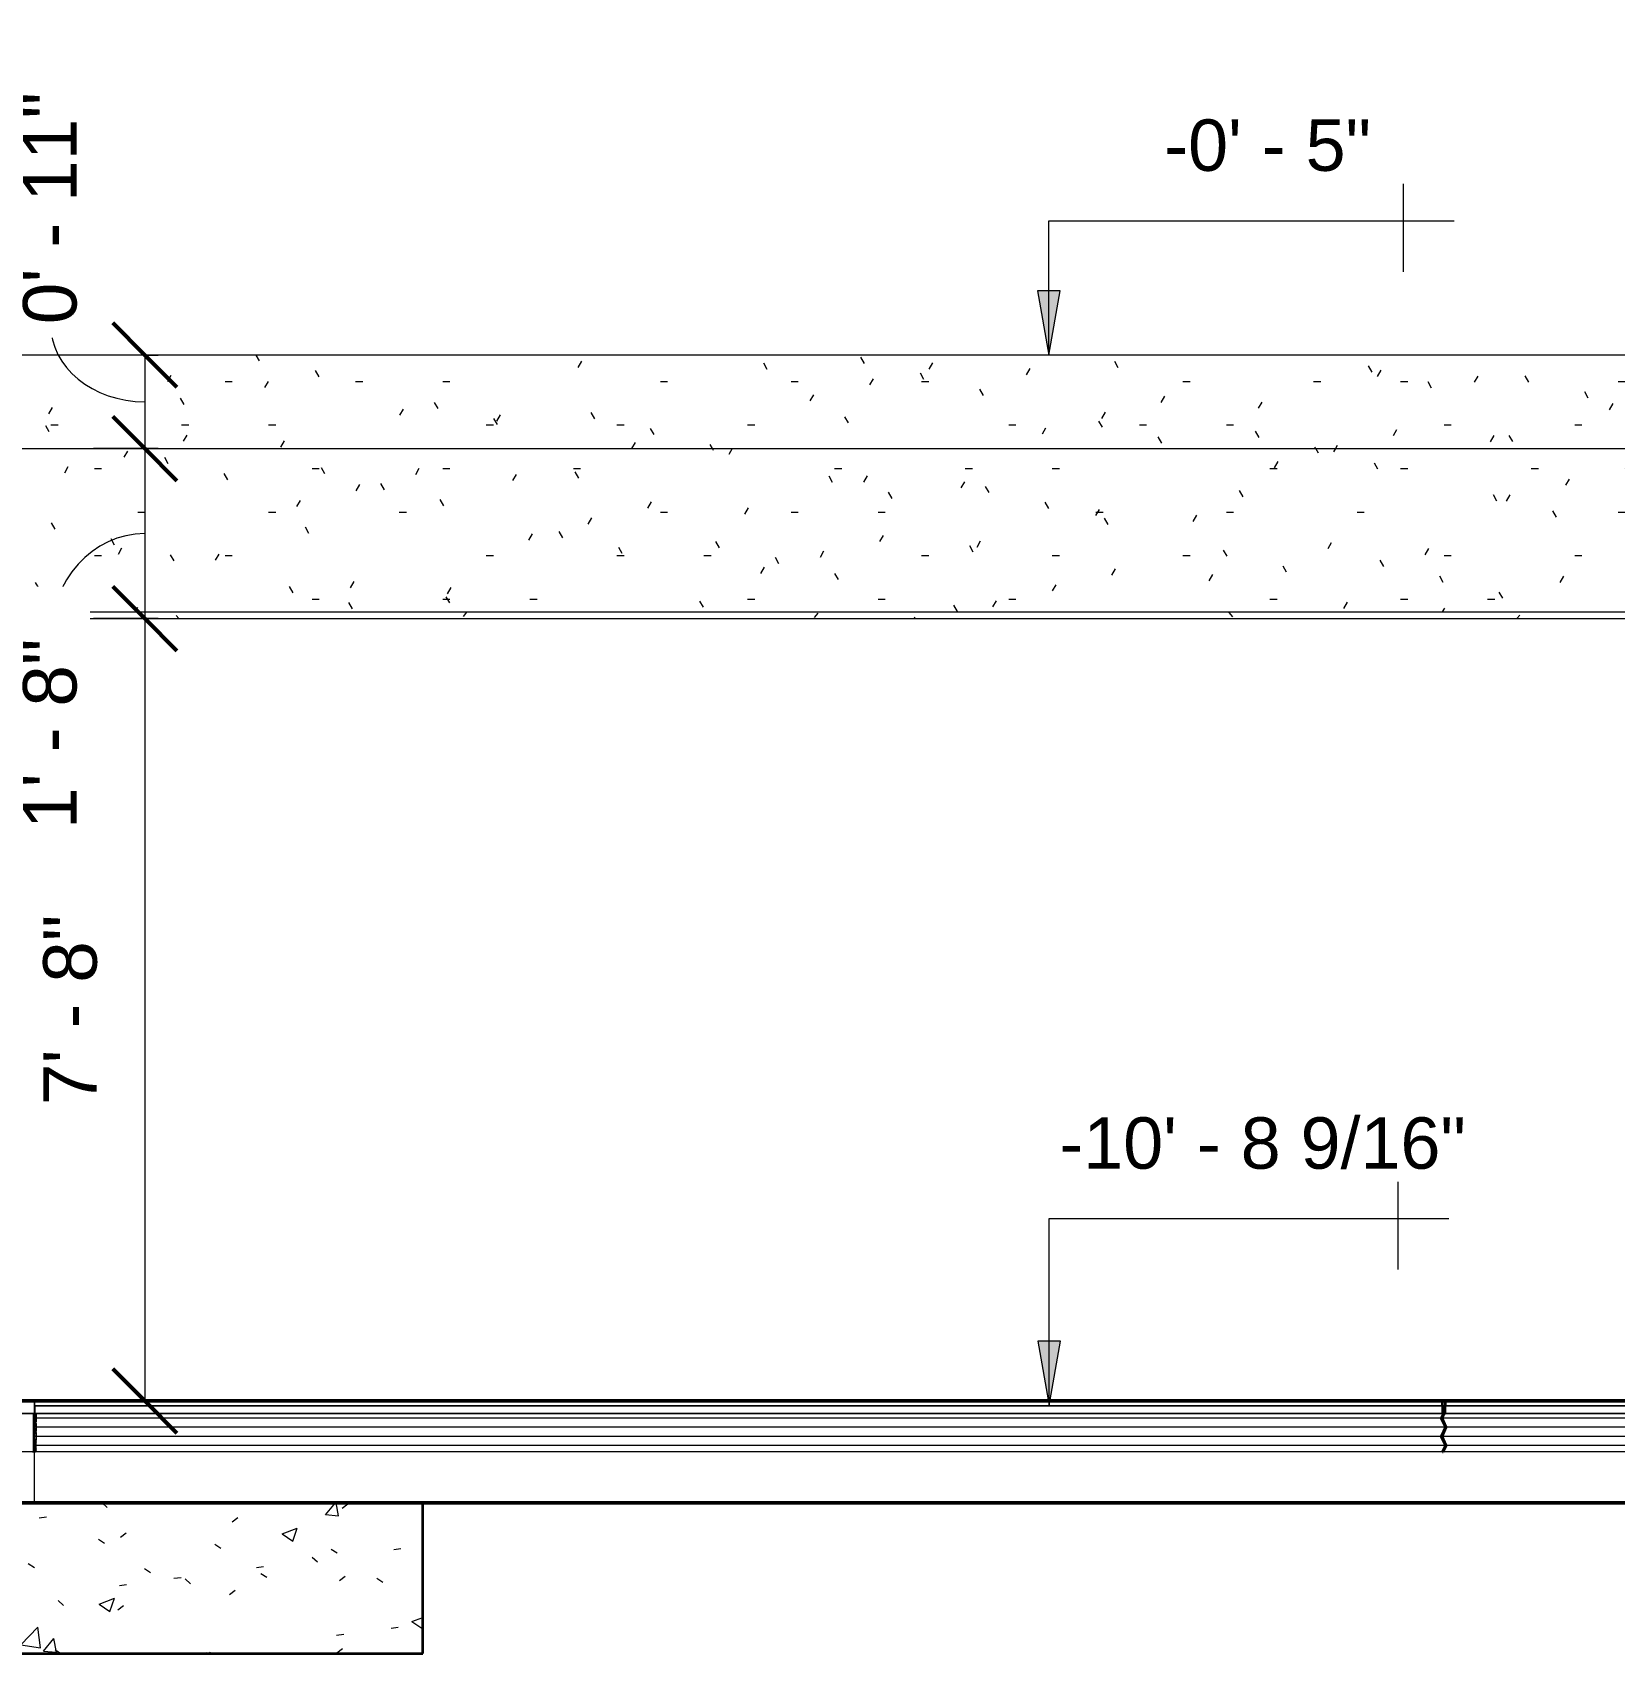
# Model space of a CAD drawing. Header units: inches. Extents: x -12094 to -4267, y -204 to 12515.
# Drawn here: x -10819.2 to -10633.1, y -157.7 to 32.9 of the extents above; entities that cross this region are included whole.
import ezdxf

# ---------------------------------------------------------------- set-up
doc = ezdxf.new("R2010")
doc.units = ezdxf.units.IN
doc.header["$MEASUREMENT"] = 0
for name, color, linetype, lineweight in [('A-ANNO-DIMS', 211, 'Continuous', 9), ('A-ANNO-DIMS-64', 211, 'Continuous', 9), ('A-FLOR', 192, 'Continuous', 18), ('A-FLOR-MCUT', 51, 'Continuous', 18), ('A-GENM', 13, 'Continuous', 18), ('G-ANNO-DIMS', 111, 'Continuous', 9), ('S-BEAM', 12, 'Continuous', 18), ('S-FNDN', 32, 'Continuous', 18)]:
    doc.layers.add(name, color=color, linetype=linetype, lineweight=lineweight)
doc.styles.add('Arial_2', font='arial.ttf', dxfattribs={"height": 6.047244})
doc.styles.add('Arial_3', font='arial.ttf', dxfattribs={"height": 6.299213})
doc.dimstyles.new('Diagonal_-_Arial_2_5_mm', dxfattribs={"dimscale": 12, "dimtxt": 6.426831, "dimasz": 0.629921, "dimexe": 0.503937, "dimexo": 0.314961, "dimgap": 0.314961, "dimtad": 1, "dimdec": 4, "dimrnd": 0.0625, "dimzin": 1, "dimdsep": 46, "dimlunit": 4, "dimtxsty": 'Arial_3', "dimblk1": 'OBLIQUE', "dimblk2": 'OBLIQUE', "dimsah": 1, "dimcen": 0.09, "dimazin": 0, "dimtfac": 1, "dimtdec": 4, "dimtix": 1, "dimtmove": 1, "dimatfit": 3, "dimfxl": 1, "dimtvp": 1, "dimtfill": 1, "dimfrac": 2, "dimtolj": 1, "dimtzin": 0, "dimarcsym": 2})
doc.dimstyles.new('Diagonal_-_Arial_2_5_mm_1', dxfattribs={"dimscale": 12, "dimtxt": 6.426831, "dimasz": 0.629921, "dimexe": 0.503937, "dimexo": 0.314961, "dimgap": 0.314961, "dimtad": 1, "dimdec": 4, "dimrnd": 0.0625, "dimzin": 1, "dimdsep": 46, "dimlunit": 4, "dimtxsty": 'Arial_3', "dimblk1": 'OBLIQUE', "dimblk2": 'OBLIQUE', "dimsah": 1, "dimcen": 0.09, "dimazin": 0, "dimtfac": 1, "dimtdec": 4, "dimtix": 1, "dimtmove": 0, "dimatfit": 3, "dimfxl": 1, "dimtvp": 1, "dimtfill": 1, "dimfrac": 2, "dimtolj": 1, "dimtzin": 0, "dimarcsym": 2})
pattern_1 = [(0, (-10868.2, 17.48), (20.48, 5.12), [0.845, -14.515, 0.845, -14.515, -81.92]), (0, (-10868.2, 17.48), (20.48, 5.12), [-30.72, 0.845, -29.875, 0.845, -14.515, -35.84]), (0, (-10868.2, 17.48), (20.48, 5.12), [-76.8, 0.845, -9.395, 0.845, -24.755]), (120, (-10860.52, 20.04), (-14.67405, 15.1762), [0.845, -14.515, 0.845, -14.515, -81.92]), (120, (-10860.52, 20.04), (-14.67405, 15.1762), [-30.72, 0.845, -29.875, 0.845, -14.515, -35.84]), (120, (-10860.52, 20.04), (-14.67405, 15.1762), [-76.8, 0.845, -9.395, 0.845, -24.755]), (240, (-10857.96, 30.28), (-5.80595, -20.2962), [0.845, -14.515, 0.845, -14.515, -81.92]), (240, (-10857.96, 30.28), (-5.80595, -20.2962), [-30.72, 0.845, -29.875, 0.845, -14.515, -35.84]), (240, (-10857.96, 30.28), (-5.80595, -20.2962), [-76.8, 0.845, -9.395, 0.845, -24.755])]

# ---------------------------------------------------------------- blocks, each defined once
blk = doc.blocks.new('Zapata-Rectangular - 11_0x11_0x1_5-155285-SECTION 01')
at = {"layer": 'S-FNDN'}
h = blk.add_hatch(dxfattribs=at)
h.set_pattern_fill('FP_2', color=256, style=0, pattern_type=2)
h.set_pattern_definition([(50, (-10868.2, 17.48), (18.362, -1.6068), [1.92, -21.12]), (355, (-10868.2, 17.48), (-3.5523, 19.2559), [1.536, -16.896]), (100.451, (-10866.669, 17.346), (14.8102, 17.6493), [1.632, -17.949]), (46.184, (-10868.2, 22.6), (27.3212, -4.2376), [2.88, -31.68]), (96.636, (-10865.923, 22.247), (23.9275, 24.937), [2.448, -26.924]), (351.184, (-10868.2, 22.6), (23.9276, 24.9374), [2.304, -25.344]), (21, (-10865.64, 21.32), (15.2808, -10.3075), [1.92, -21.12]), (326, (-10865.64, 21.32), (6.2286, 18.5637), [1.536, -16.896]), (71.451, (-10864.366, 20.461), (21.5098, 8.2563), [1.632, -17.949]), (37.5, (-10868.2, 17.48), (0.3111, 8.52254), [0.845, -15.846, 0.845, -16.307, -16.96]), (37.5, (-10868.2, 17.48), (0.3111, 8.52254), [-33.843, 0.845, -16.115]), (7.5, (-10868.2, 17.48), (6.73464, 10.09743), [0.845, -8.934, 0.845, -15.462, -6.464]), (7.5, (-10868.2, 17.48), (6.73464, 10.09743), [-26.086, 0.845, -5.619]), (327.5, (-10873.908, 17.48), (13.6661, -0.57719), [0.845, -5.555, 0.845, -19.123, -26.496]), (327.5, (-10873.908, 17.48), (13.6661, -0.57719), [-26.368, 0.845, -25.651]), (317.5, (-10876.468, 17.48), (14.92985, 2.56286), [0.845, -7.475, 0.845, -12.416, -18.816]), (317.5, (-10876.468, 17.48), (14.92985, 2.56286), [-21.581, 0.845, -17.971])])
h.paths.add_polyline_path([(-10809.96, -157.72), (-10773.24, -157.72), (-10773.24, -140), (-10905.13, -140), (-10905.13, -157.72), (-10828.33, -157.72)], flags=0)
at = {"layer": 'S-FNDN', "lineweight": 35}
for p, q in [((-10773.24, -140), (-10905.13, -140)), ((-10905.13, -140), (-10905.13, -157.72)), ((-10773.24, -157.72), (-10773.24, -140)), ((-10905.13, -157.72), (-10773.24, -157.72))]:
    blk.add_line(p, q, dxfattribs=at)
blk = doc.blocks.new('Inverted Tee Beam - 24IT32-224211-SECTION 01')
at = {"layer": 'S-BEAM'}
h = blk.add_hatch(dxfattribs=at)
h.set_pattern_fill('FP_5', color=256, style=0, pattern_type=2)
h.set_pattern_definition(pattern_1)
h.paths.add_polyline_path([(-10626.2, -16), (-10459.17, -16), (-10459.17, -5), (-10847.17, -5), (-10847.17, -16), (-10773.21, -16)], flags=0)
h = blk.add_hatch(dxfattribs=at)
h.set_pattern_fill('FP_5', color=256, style=0, pattern_type=2)
h.set_pattern_definition(pattern_1)
h.paths.add_polyline_path([(-10626.2, -35.21), (-10459.17, -35.21), (-10459.17, -16), (-10847.17, -16), (-10847.17, -35.21), (-10773.21, -35.21)], flags=0)
h = blk.add_hatch(dxfattribs=at)
h.set_pattern_fill('FP_6', color=256, style=0, pattern_type=2)
h.set_pattern_definition([(0, (-10868.2, 4.937), (20.48, 3.62), [0.845, -14.515, 0.845, -14.515, -81.92]), (0, (-10868.2, 4.937), (20.48, 3.62), [-30.72, 0.845, -29.875, 0.845, -14.515, -35.84]), (0, (-10868.2, 4.937), (20.48, 3.62), [-76.8, 0.845, -9.395, 0.845, -24.755]), (129.232, (-10860.52, 6.748), (-14.67376, 10.73134), [0.668, -11.475, 0.668, -11.475, -64.763]), (129.232, (-10860.52, 6.748), (-14.67376, 10.73134), [-24.286, 0.668, -23.618, 0.668, -11.475, -28.334]), (129.232, (-10860.52, 6.748), (-14.67376, 10.73134), [-60.716, 0.668, -7.428, 0.668, -19.571]), (230.768, (-10857.96, 13.988), (-5.806627, -14.351475), [0.668, -11.475, 0.668, -11.475, -64.763]), (230.768, (-10857.96, 13.988), (-5.806627, -14.351475), [-24.286, 0.668, -23.618, 0.668, -11.475, -28.334]), (230.768, (-10857.96, 13.988), (-5.806627, -14.351475), [-60.716, 0.668, -7.428, 0.668, -19.571])])
h.paths.add_polyline_path([(-10459.27, -36), (-10459.17, -36), (-10459.17, -35.21), (-10847.17, -35.21), (-10847.17, -36), (-10475.11, -36)], flags=0)
for p, q in [((-10459.17, -5), (-10847.17, -5)), ((-10847.17, -16), (-10459.17, -16)), ((-10847.17, -35.21), (-10459.17, -35.21)), ((-10847.17, -36), (-10459.17, -36))]:
    blk.add_line(p, q, dxfattribs=at)
blk = doc.blocks.new('DIMBLOCK4-SECTION 01')
at = {"layer": 'A-ANNO-DIMS-64', "lineweight": 50}
for p, q in [((-10805.94, -5), (-10809.72, -1.22)), ((-10805.94, -5), (-10802.16, -8.78)), ((-10805.94, -16), (-10809.72, -12.22)), ((-10805.94, -16), (-10802.16, -19.78))]:
    blk.add_line(p, q, dxfattribs=at)
at = {"layer": 'A-ANNO-DIMS-64'}
for p, q in [((-10804.37, -5), (-10811.98, -5)), ((-10805.94, -5), (-10805.94, -16)), ((-10805.94, -5), (-10804.37, -5)), ((-10804.37, -16), (-10811.98, -16)), ((-10805.94, -16), (-10804.37, -16))]:
    blk.add_line(p, q, dxfattribs=at)
blk.add_ellipse((-10805.94, -1.38), major_axis=(11.1, 0), ratio=0.821539, start_param=3.141593, end_param=4.712389, dxfattribs=at)
at = {"layer": 'A-ANNO-DIMS-64', "color": 0, "insert": (-10820.27, -1.38), "char_height": 6.299, "width": 32.7472, "attachment_point": 1, "rotation": 90, "line_spacing_factor": 0.941778, "style": 'Arial_3', "bg_fill": 3, "box_fill_scale": 1.25, "bg_fill_color": 256, "bg_fill_true_color": 13158600, "bg_fill_transparency": 0}
blk.add_mtext('0\' - 11"', dxfattribs=at)
blk = doc.blocks.new('_Oblique')
at = {"color": 0, "linetype": 'ByBlock', "lineweight": -2}
blk.add_line((-0.5, -0.5), (0.5, 0.5), dxfattribs=at)
blk = doc.blocks.new('DIMBLOCK5-SECTION 01')
at = {"layer": 'A-ANNO-DIMS-64', "lineweight": 50}
for p, q in [((-10805.94, -16), (-10809.72, -12.22)), ((-10805.94, -16), (-10802.16, -19.78)), ((-10805.94, -36), (-10809.72, -32.22)), ((-10805.94, -36), (-10802.16, -39.78))]:
    blk.add_line(p, q, dxfattribs=at)
at = {"layer": 'A-ANNO-DIMS-64'}
for p, q in [((-10804.37, -16), (-10811.98, -16)), ((-10805.94, -16), (-10805.94, -36)), ((-10805.94, -16), (-10804.37, -16)), ((-10804.37, -36), (-10811.98, -36)), ((-10805.94, -36), (-10804.37, -36))]:
    blk.add_line(p, q, dxfattribs=at)
blk.add_ellipse((-10805.94, -38.31), major_axis=(0, 12.31), ratio=0.901824, start_param=0, end_param=1.570796, dxfattribs=at)
at = {"layer": 'A-ANNO-DIMS-64', "color": 0, "insert": (-10820.27, -60.75), "char_height": 6.299, "width": 26.9334, "attachment_point": 1, "rotation": 90, "line_spacing_factor": 0.941778, "style": 'Arial_3', "bg_fill": 3, "box_fill_scale": 1.25, "bg_fill_color": 256, "bg_fill_true_color": 13158600, "bg_fill_transparency": 0}
blk.add_mtext('1\' - 8"', dxfattribs=at)
blk = doc.blocks.new('DIMBLOCK6-SECTION 01')
at = {"layer": 'A-ANNO-DIMS-64', "lineweight": 50}
for p, q in [((-10805.94, -36), (-10809.72, -32.22)), ((-10805.94, -36), (-10802.16, -39.78)), ((-10805.94, -128), (-10809.72, -124.22)), ((-10805.94, -128), (-10802.16, -131.78))]:
    blk.add_line(p, q, dxfattribs=at)
at = {"layer": 'A-ANNO-DIMS-64'}
for p, q in [((-10804.37, -36), (-10811.98, -36)), ((-10805.94, -36), (-10805.94, -128)), ((-10805.94, -36), (-10804.37, -36)), ((-10804.37, -128), (-10811.98, -128)), ((-10805.94, -128), (-10804.37, -128))]:
    blk.add_line(p, q, dxfattribs=at)
at = {"layer": 'A-ANNO-DIMS-64', "color": 0, "insert": (-10817.89, -93.22), "char_height": 6.299, "width": 26.9334, "attachment_point": 1, "rotation": 90, "line_spacing_factor": 0.941778, "style": 'Arial_3', "bg_fill": 3, "box_fill_scale": 1.25, "bg_fill_color": 256, "bg_fill_true_color": 13158600, "bg_fill_transparency": 0}
blk.add_mtext('7\' - 8"', dxfattribs=at)
blk = doc.blocks.new('Cotas de elevación - Cota de elevación - Cruz-72849-SECTION 01')
at = {"layer": 'G-ANNO-DIMS'}
for p, q in [((-9930.5, 5.35), (-9930.5, -6.65)), ((-9936.5, -0.65), (-9924.5, -0.65))]:
    blk.add_line(p, q, dxfattribs=at)

msp = doc.modelspace()

# ---------------------------------------------------------------- hatches: boundary and pattern name
at = {"layer": 'G-ANNO-DIMS'}
for points in [[(-10699.6131, -5), (-10698.28023, 2.55906), (-10700.94596, 2.55906)], [(-10699.60364, -128.54153), (-10698.27077, -120.98248), (-10700.93651, -120.98248)]]:
    msp.add_hatch(color=256, dxfattribs=at).paths.add_polyline_path(points, flags=0)

# ---------------------------------------------------------------- linework, layer by layer
at = {"layer": 'A-FLOR', "lineweight": 50}
for p, q in [((-10167.38625, -128), (-11426.9894, -128)), ((-11426.9894, -140), (-9901.1894, -140))]:
    msp.add_line(p, q, dxfattribs=at)
at = {"layer": 'A-FLOR'}
for p, q in [((-10818.94676, -128), (-10818.94676, -128.54084)), ((-10818.94676, -128.54962), (-10818.94676, -130.65334)), ((-10818.94676, -130.6636), (-10818.94676, -131.10553)), ((-10818.94676, -131.1058), (-10818.94676, -131.39965)), ((-10818.94676, -131.42064), (-10818.94676, -133.09577)), ((-10818.94676, -133.11949), (-10818.94676, -133.24641)), ((-10818.94676, -133.24668), (-10818.94676, -140))]:
    msp.add_line(p, q, dxfattribs=at)
at = {"layer": 'A-FLOR-MCUT'}
msp.add_line((-10167.37804, -134), (-11426.9894, -134), dxfattribs=at)
at = {"layer": 'A-GENM'}
for p, q in [((-10839.03192, -129.5), (-10818.88152, -129.5)), ((-10818.88152, -129.5), (-10839.03192, -129.5)), ((-10838.99255, -128), (-10818.9209, -128)), ((-10819.05811, -128), (-10819.14633, -128)), ((-10819.05811, -129.5), (-10819.14633, -129.5)), ((-10819.05811, -129.5), (-10819.14633, -129.5)), ((-10818.94676, -128), (-10819.04683, -128)), ((-10818.9902, -129.5), (-10819.04683, -129.5)), ((-10818.9902, -129.5), (-10819.04683, -129.5)), ((-10818.9902, -129.5), (-10819.04683, -129.5)), ((-10819.04683, -129.5), (-10818.94676, -129.5)), ((-10819.04683, -129.5), (-10818.94676, -129.5)), ((-10818.9902, -129.5), (-10819.04683, -129.5)), ((-10819.04683, -129.62145), (-10819.04683, -129.53741)), ((-10819.04683, -129.53741), (-10819.04683, -129.80776)), ((-10819.04683, -129.53741), (-10819.04683, -129.62145)), ((-10819.04683, -129.80776), (-10819.04683, -129.53741)), ((-10819.04683, -130.03522), (-10819.04683, -129.62145)), ((-10819.04683, -129.62145), (-10819.04683, -130.03522)), ((-10818.94676, -129.5), (-10818.9902, -129.5)), ((-10818.94676, -129.5), (-10818.9902, -129.5)), ((-10818.9902, -129.5), (-10818.88152, -129.5)), ((-10818.88152, -129.5), (-10818.9902, -129.5)), ((-10818.90332, -129.5), (-10818.94676, -129.5)), ((-10818.90332, -129.5), (-10818.94676, -129.5)), ((-10818.94676, -129.5), (-10818.90332, -129.5)), ((-10818.94676, -129.5), (-10818.90332, -129.5)), ((-10818.9209, -128), (-10818.9209, -128.54153)), ((-10818.9209, -128.54153), (-10818.9209, -128)), ((-10653.38625, -128), (-10818.9209, -128)), ((-10818.9209, -128), (-10653.38625, -128)), ((-10818.9209, -128.54153), (-10818.88152, -128.5809)), ((-10818.88152, -128.5809), (-10818.9209, -128.54153)), ((-10818.9209, -128.54153), (-10653.38625, -128.54153)), ((-10818.9209, -128.54153), (-10653.38625, -128.54153)), ((-10818.88152, -128.5809), (-10818.88152, -129.5)), ((-10818.88152, -129.5), (-10818.88152, -128.5809)), ((-10818.88152, -128.5809), (-10653.34688, -128.5809)), ((-10653.34688, -128.5809), (-10818.88152, -128.5809)), ((-10818.8354, -129.5), (-10818.88152, -129.5)), ((-10818.88152, -129.5), (-10818.76748, -129.5)), ((-10818.76748, -129.5), (-10818.88152, -129.5)), ((-10818.88152, -129.5), (-10818.76748, -129.5)), ((-10818.8354, -129.5), (-10818.88152, -129.5)), ((-10818.88152, -129.5), (-10653.34688, -129.5)), ((-10818.88152, -129.5), (-10818.76748, -129.5)), ((-10818.76748, -129.5), (-10818.88152, -129.5)), ((-10818.87884, -129.7388), (-10818.8354, -129.64564)), ((-10818.76748, -129.5), (-10818.8354, -129.5)), ((-10818.8354, -129.64564), (-10818.76748, -129.5)), ((-10818.76748, -129.5), (-10818.8354, -129.5)), ((-10818.72404, -129.59316), (-10818.8354, -129.83196)), ((-10818.76748, -129.5), (-10818.72404, -129.59316)), ((-10653.34688, -129.5), (-10818.76748, -129.5)), ((-10818.76748, -129.5), (-10653.34688, -129.5)), ((-10653.34688, -129.5), (-10818.76748, -129.5)), ((-10818.72404, -129.59316), (-10818.72404, -130.47728)), ((-10652.99255, -128), (-10653.38625, -128)), ((-10653.38625, -128), (-10652.99255, -128)), ((-10653.38625, -128.54153), (-10652.99255, -128.54153)), ((-10653.38625, -128.54153), (-10652.99255, -128.54153)), ((-10653.34688, -128.5809), (-10653.03192, -128.5809)), ((-10653.03192, -128.5809), (-10653.34688, -128.5809)), ((-10653.23284, -129.5), (-10653.34688, -129.5)), ((-10653.34688, -129.5), (-10653.23284, -129.5)), ((-10653.34688, -129.5), (-10653.23284, -129.5)), ((-10653.23284, -129.5), (-10653.34688, -129.5)), ((-10653.14596, -129.5), (-10653.23284, -129.5)), ((-10653.23284, -129.5), (-10653.14596, -129.5)), ((-10653.23284, -129.5), (-10653.14596, -129.5)), ((-10653.14596, -129.5), (-10653.23284, -129.5)), ((-10653.03192, -129.5), (-10653.14596, -129.5)), ((-10653.14596, -129.5), (-10653.03192, -129.5)), ((-10653.14596, -129.5), (-10653.03192, -129.5)), ((-10653.03192, -129.5), (-10653.14596, -129.5)), ((-10653.03192, -128.5809), (-10487.49727, -128.5809)), ((-10487.65475, -128.5809), (-10653.03192, -128.5809)), ((-10487.65475, -129.5), (-10653.03192, -129.5)), ((-10653.03192, -129.5), (-10487.49727, -129.5)), ((-10653.03192, -129.5), (-10487.65475, -129.5)), ((-10487.61131, -129.5), (-10653.03192, -129.5)), ((-10487.4579, -128), (-10652.99255, -128)), ((-10652.99255, -128), (-10487.65475, -128)), ((-10652.99255, -128.54153), (-10487.4579, -128.54153)), ((-10652.99255, -128.54153), (-10487.65475, -128.54153)), ((-10819.04683, -129.80776), (-10819.04683, -130.03522)), ((-10819.04683, -130.03522), (-10819.04683, -129.80776)), ((-10819.04683, -130.03522), (-10819.04683, -130.26268)), ((-10819.04683, -130.44899), (-10819.04683, -130.03522)), ((-10819.04683, -130.03522), (-10819.01706, -130.03522)), ((-10819.04683, -130.03522), (-10818.94676, -130.03522)), ((-10819.04683, -130.03522), (-10819.04683, -130.44899)), ((-10819.04683, -130.26268), (-10819.04683, -130.03522)), ((-10819.01706, -130.03522), (-10819.04683, -130.03522)), ((-10818.94676, -130.03522), (-10819.04683, -130.03522)), ((-10819.04683, -130.26268), (-10819.04683, -130.69189)), ((-10819.04683, -130.69189), (-10819.04683, -130.26268)), ((-10819.04683, -130.69189), (-10819.04683, -130.44899)), ((-10819.04683, -130.44899), (-10819.04683, -130.69189)), ((-10819.04683, -130.87821), (-10819.04683, -130.69189)), ((-10819.04683, -130.69189), (-10819.04683, -131.10329)), ((-10819.04683, -130.69189), (-10819.04683, -130.87821)), ((-10819.04683, -131.10329), (-10819.04683, -130.69189)), ((-10819.04683, -131.10329), (-10819.04683, -130.87821)), ((-10819.04683, -130.87821), (-10819.04683, -131.10329)), ((-10819.04683, -131.10566), (-10819.01706, -131.10566)), ((-10819.04683, -131.10566), (-10819.01706, -131.10566)), ((-10819.01706, -131.10566), (-10819.04683, -131.10566)), ((-10819.01706, -131.10566), (-10819.04683, -131.10566)), ((-10819.04683, -131.1079), (-10819.04683, -131.51944)), ((-10819.04683, -131.33312), (-10819.04683, -131.1079)), ((-10819.04683, -131.1079), (-10819.04683, -131.33312)), ((-10819.04683, -131.51944), (-10819.04683, -131.1079)), ((-10819.04683, -131.33312), (-10819.04683, -131.51944)), ((-10819.04683, -131.33312), (-10819.04683, -131.51944)), ((-10819.04683, -131.94865), (-10819.04683, -131.51944)), ((-10819.04683, -131.51944), (-10819.04683, -131.76233)), ((-10819.04683, -131.51944), (-10819.04683, -131.76233)), ((-10819.04683, -131.94865), (-10819.04683, -131.51944)), ((-10819.01706, -130.03522), (-10818.94702, -129.88502)), ((-10818.95415, -130.17014), (-10819.01706, -130.03522)), ((-10818.94676, -130.03522), (-10819.01706, -130.03522)), ((-10818.72404, -130.47728), (-10819.01706, -131.10566)), ((-10819.01706, -131.10566), (-10818.93018, -131.10566)), ((-10819.01706, -131.10566), (-10818.72404, -131.73404)), ((-10818.93018, -131.10566), (-10819.01706, -131.10566)), ((-10652.98326, -131.10566), (-10819.01706, -131.10566)), ((-10818.94397, -129.87848), (-10818.88666, -129.75556)), ((-10818.89227, -130.30283), (-10818.94306, -130.19391)), ((-10818.8354, -129.83196), (-10818.93018, -130.03522)), ((-10818.93018, -130.03522), (-10818.8354, -130.23848)), ((-10818.85068, -130.03522), (-10818.93018, -130.03522)), ((-10818.85068, -130.03522), (-10818.93018, -130.03522)), ((-10652.98326, -131.10566), (-10818.93018, -131.10566)), ((-10818.93011, -131.1055), (-10818.72404, -130.6636)), ((-10818.72404, -131.54773), (-10818.93011, -131.10583)), ((-10818.8354, -130.4248), (-10818.87884, -130.33164)), ((-10818.74369, -130.03522), (-10818.8354, -130.03522)), ((-10818.74369, -130.03522), (-10818.8354, -130.03522)), ((-10818.8354, -130.23848), (-10818.72404, -130.47728)), ((-10818.76748, -130.57044), (-10818.8354, -130.4248)), ((-10818.72404, -130.6636), (-10818.76748, -130.57044)), ((-10818.76748, -131.64088), (-10818.72404, -131.54773)), ((-10653.48241, -130.03522), (-10818.72404, -130.03522)), ((-10653.48241, -130.03522), (-10818.72404, -130.03522)), ((-10818.72404, -130.6636), (-10818.72404, -131.10511)), ((-10818.72404, -131.10622), (-10818.72404, -131.54773)), ((-10653.39553, -130.03522), (-10653.48241, -130.03522)), ((-10653.39553, -130.03522), (-10653.48241, -130.03522)), ((-10487.65475, -130.03522), (-10653.39553, -130.03522)), ((-10487.65475, -130.03522), (-10653.39553, -130.03522)), ((-10652.89638, -131.10566), (-10652.98326, -131.10566)), ((-10652.89638, -131.10566), (-10652.98326, -131.10566)), ((-10487.44861, -131.10566), (-10652.89638, -131.10566)), ((-10487.36173, -131.10566), (-10652.89638, -131.10566)), ((-10819.04683, -131.76233), (-10819.04683, -132.17611)), ((-10819.04683, -131.76233), (-10819.04683, -132.17611)), ((-10819.04683, -132.17611), (-10819.04683, -131.94865)), ((-10819.04683, -132.17611), (-10819.04683, -131.94865)), ((-10819.04683, -132.17611), (-10819.01706, -132.17611)), ((-10819.04683, -132.17611), (-10818.94676, -132.17611)), ((-10819.04683, -132.40356), (-10819.04683, -132.17611)), ((-10819.04683, -132.17611), (-10819.04683, -132.58988)), ((-10819.04683, -132.17611), (-10819.04683, -132.58988)), ((-10819.04683, -132.40356), (-10819.04683, -132.17611)), ((-10819.01706, -132.17611), (-10819.04683, -132.17611)), ((-10818.94676, -132.17611), (-10819.04683, -132.17611)), ((-10819.04683, -132.83278), (-10819.04683, -132.40356)), ((-10819.04683, -132.83278), (-10819.04683, -132.40356)), ((-10819.04683, -132.58988), (-10819.04683, -132.83278)), ((-10819.04683, -132.58988), (-10819.04683, -132.83278)), ((-10819.04683, -132.83278), (-10819.04683, -133.01909)), ((-10819.04683, -133.24562), (-10819.04683, -132.83278)), ((-10819.04683, -132.83278), (-10819.04683, -133.01909)), ((-10819.04683, -133.24562), (-10819.04683, -132.83278)), ((-10819.04683, -133.01909), (-10819.04683, -133.24562)), ((-10819.04683, -133.01909), (-10819.04683, -133.24562)), ((-10819.04683, -133.24655), (-10819.01706, -133.24655)), ((-10819.04683, -133.24655), (-10819.01706, -133.24655)), ((-10819.01706, -133.24655), (-10819.04683, -133.24655)), ((-10819.01706, -133.24655), (-10819.04683, -133.24655)), ((-10819.04683, -133.66032), (-10819.04683, -133.24766)), ((-10819.04683, -133.24766), (-10819.04683, -133.474)), ((-10819.04683, -133.24766), (-10819.04683, -133.474)), ((-10819.04683, -133.66032), (-10819.04683, -133.24766)), ((-10819.01706, -132.17611), (-10818.95415, -132.04119)), ((-10818.95415, -132.31103), (-10819.01706, -132.17611)), ((-10818.94676, -132.17611), (-10819.01706, -132.17611)), ((-10818.72404, -132.61817), (-10819.01706, -133.24655)), ((-10819.01706, -133.24655), (-10818.93018, -133.24655)), ((-10819.01706, -133.24655), (-10818.72404, -133.87493)), ((-10818.93018, -133.24655), (-10819.01706, -133.24655)), ((-10652.98326, -133.24655), (-10819.01706, -133.24655)), ((-10818.87884, -132.47252), (-10818.94306, -132.3348)), ((-10818.93084, -131.9912), (-10818.87884, -131.87969)), ((-10818.93018, -132.17611), (-10818.90084, -132.11319)), ((-10818.84505, -132.35867), (-10818.93018, -132.17611)), ((-10818.8354, -132.17611), (-10818.93018, -132.17611)), ((-10818.8354, -132.17611), (-10818.93018, -132.17611)), ((-10652.98326, -133.24655), (-10818.93018, -133.24655)), ((-10818.72404, -132.80448), (-10818.93011, -133.24638)), ((-10818.93011, -133.24671), (-10818.72404, -133.68861)), ((-10818.88806, -132.08577), (-10818.8354, -131.97284)), ((-10818.87884, -131.87969), (-10818.8354, -131.78653)), ((-10818.8354, -132.56568), (-10818.87055, -132.4903)), ((-10818.8354, -131.78653), (-10818.76748, -131.64088)), ((-10818.72404, -131.73404), (-10818.8354, -131.97284)), ((-10818.8354, -132.37937), (-10818.72404, -132.61817)), ((-10818.76748, -132.71133), (-10818.8354, -132.56568)), ((-10818.72404, -132.17611), (-10818.80969, -132.17611)), ((-10818.72404, -132.17611), (-10818.80969, -132.17611)), ((-10818.72404, -132.80448), (-10818.76748, -132.71133)), ((-10818.72404, -131.73404), (-10818.72404, -132.61817)), ((-10653.48241, -132.17611), (-10818.72404, -132.17611)), ((-10653.48241, -132.17611), (-10818.72404, -132.17611)), ((-10818.72404, -133.24599), (-10818.72404, -132.80448)), ((-10818.72404, -133.68861), (-10818.72404, -133.2471)), ((-10653.39553, -132.17611), (-10653.48241, -132.17611)), ((-10653.39553, -132.17611), (-10653.48241, -132.17611)), ((-10487.65475, -132.17611), (-10653.39553, -132.17611)), ((-10487.65475, -132.17611), (-10653.39553, -132.17611)), ((-10652.89638, -133.24655), (-10652.98326, -133.24655)), ((-10652.89638, -133.24655), (-10652.98326, -133.24655)), ((-10487.44861, -133.24655), (-10652.89638, -133.24655)), ((-10487.36173, -133.24655), (-10652.89638, -133.24655)), ((-10818.72404, -134), (-10839.1894, -134)), ((-10819.14633, -134), (-10819.05811, -134)), ((-10819.04683, -133.474), (-10819.04683, -133.66032)), ((-10819.04683, -133.474), (-10819.04683, -133.66032)), ((-10819.04683, -134), (-10819.04683, -133.66032)), ((-10819.04683, -133.66032), (-10819.04683, -133.90322)), ((-10819.04683, -133.66032), (-10819.04683, -133.90322)), ((-10819.04683, -134), (-10819.04683, -133.66032)), ((-10819.04683, -133.90322), (-10819.04683, -134)), ((-10819.04683, -133.90322), (-10819.04683, -134)), ((-10818.94676, -134), (-10819.04683, -134)), ((-10819.04683, -134), (-10819.00508, -134)), ((-10819.04683, -134), (-10818.94676, -134)), ((-10818.94676, -134), (-10819.04683, -134)), ((-10819.00508, -134), (-10819.04683, -134)), ((-10819.00508, -134), (-10818.94676, -134)), ((-10818.94676, -134), (-10819.00508, -134)), ((-10818.88843, -134), (-10818.94676, -134)), ((-10818.94676, -134), (-10818.88843, -134)), ((-10818.94676, -134), (-10818.88843, -134)), ((-10818.88843, -134), (-10818.94676, -134)), ((-10818.88843, -134), (-10818.94676, -134)), ((-10818.88843, -134), (-10818.78237, -134)), ((-10818.78237, -134), (-10818.88843, -134)), ((-10818.86925, -134), (-10818.8367, -133.93021)), ((-10818.72404, -134), (-10818.86925, -134)), ((-10818.8354, -133.92741), (-10818.76748, -133.78177)), ((-10818.78237, -134), (-10818.72404, -133.87493)), ((-10818.72404, -134), (-10818.78237, -134)), ((-10818.72404, -134), (-10818.78237, -134)), ((-10818.76748, -133.78177), (-10818.72404, -133.68861)), ((-10818.72404, -133.87493), (-10818.72404, -134)), ((-10653.3346, -134), (-10818.72404, -134)), ((-10653.3346, -134), (-10818.72404, -134)), ((-10653.24772, -134), (-10653.3346, -134)), ((-10653.24772, -134), (-10653.3346, -134)), ((-10487.65475, -134), (-10653.24772, -134)), ((-10487.65475, -134), (-10653.24772, -134))]:
    msp.add_line(p, q, dxfattribs=at)
at = {"layer": 'A-GENM', "lineweight": 35}
for p, q in [((-10653.23284, -129.5), (-10653.48241, -130.03522)), ((-10653.39553, -130.03522), (-10653.14596, -129.5)), ((-10652.99255, -128), (-10653.38625, -128)), ((-10653.38625, -128), (-10653.38625, -128.54153)), ((-10653.38625, -128.54153), (-10653.34688, -128.5809)), ((-10653.34688, -128.5809), (-10653.34688, -129.5)), ((-10653.34688, -129.5), (-10653.03192, -129.5)), ((-10653.14596, -129.5), (-10653.23284, -129.5)), ((-10653.03192, -128.5809), (-10652.99255, -128.54153)), ((-10653.03192, -129.5), (-10653.03192, -128.5809)), ((-10652.99255, -128.54153), (-10652.99255, -128)), ((-10653.48241, -130.03522), (-10652.98326, -131.10566)), ((-10652.98326, -131.10566), (-10653.48241, -132.17611)), ((-10652.89638, -131.10566), (-10653.39553, -130.03522)), ((-10653.39553, -132.17611), (-10652.89638, -131.10566)), ((-10653.48241, -132.17611), (-10652.98326, -133.24655)), ((-10652.89638, -133.24655), (-10653.39553, -132.17611)), ((-10652.98326, -133.24655), (-10653.3346, -134)), ((-10653.24772, -134), (-10652.89638, -133.24655)), ((-10653.3346, -134), (-10653.24772, -134))]:
    msp.add_line(p, q, dxfattribs=at)
at = {"layer": 'G-ANNO-DIMS'}
for p, q in [((-10699.6131, 10.79312), (-10657.97013, 10.79312)), ((-10699.6131, -5), (-10699.6131, 10.79312)), ((-10698.28023, 2.55906), (-10700.94596, 2.55906)), ((-10700.94596, 2.55906), (-10699.6131, -5)), ((-10699.6131, -5), (-10698.28023, 2.55906)), ((-10699.60364, -106.56433), (-10658.58009, -106.56433)), ((-10699.60364, -128.54153), (-10699.60364, -106.56433)), ((-10698.27077, -120.98248), (-10700.93651, -120.98248)), ((-10700.93651, -120.98248), (-10699.60364, -128.54153)), ((-10699.60364, -128.54153), (-10698.27077, -120.98248))]:
    msp.add_line(p, q, dxfattribs=at)

# ---------------------------------------------------------------- block references
for p in [(-727.46911, 11.44468), (-728.07907, -105.91277)]:
    msp.add_blockref('Cotas de elevación - Cota de elevación - Cruz-72849-SECTION 01', p, dxfattribs=at)
at = {"layer": 'S-BEAM'}
msp.add_blockref('Inverted Tee Beam - 24IT32-224211-SECTION 01', (0, 0), dxfattribs=at)
at = {"layer": 'S-FNDN'}
msp.add_blockref('Zapata-Rectangular - 11_0x11_0x1_5-155285-SECTION 01', (0, 0), dxfattribs=at)

# ---------------------------------------------------------------- next in the draw order: texts
at = {"layer": 'G-ANNO-DIMS', "attachment_point": 1, "line_spacing_factor": 0.941778, "style": 'Arial_2', "bg_fill": 3, "box_fill_scale": 1.25, "bg_fill_color": 256, "bg_fill_true_color": 13158600, "bg_fill_transparency": 0}
for s, insert, char_height, width in [('-0\' - 5"', (-10686.06268, 22.70811), 6.047244, 29.022108), ('-10\' - 8 9/16"', (-10698.395, -94.64934), 6.0472441, 57.1557841)]:
    msp.add_mtext(s, dxfattribs=dict(at, insert=insert, char_height=char_height, width=width))

# ---------------------------------------------------------------- next in the draw order: dimensions: what is measured, and where the dimension line sits
at = {"layer": 'A-ANNO-DIMS'}
dim = msp.add_linear_dim(base=(-10805.93756, -16), p1=(-10800.5925, -5), p2=(-10800.5925, -16), angle=90, dimstyle='Diagonal_-_Arial_2_5_mm', override={"dimpost": '<>', "dimfxl": 11}, dxfattribs=at)
dim.commit()
dim.dimension.update_dxf_attribs({"geometry": 'DIMBLOCK4-SECTION 01', "text_midpoint": (-10816.07144, 14.99205), "dimtype": 160, "text_rotation": 90})

# ---------------------------------------------------------------- next in the draw order: dimensions: what is measured, and where the dimension line sits
dim = msp.add_linear_dim(base=(-10805.93756, -36), p1=(-10800.5925, -16), p2=(-10800.5925, -36), angle=90, dimstyle='Diagonal_-_Arial_2_5_mm', override={"dimpost": '<>', "dimfxl": 20}, dxfattribs=at)
dim.commit()
dim.dimension.update_dxf_attribs({"geometry": 'DIMBLOCK5-SECTION 01', "text_midpoint": (-10816.07144, -47.28534), "dimtype": 160, "text_rotation": 90})

# ---------------------------------------------------------------- next in the draw order: dimensions: what is measured, and where the dimension line sits
dim = msp.add_linear_dim(base=(-10805.93756, -128), p1=(-10800.5925, -36), p2=(-10800.5925, -128), angle=90, dimstyle='Diagonal_-_Arial_2_5_mm_1', override={"dimpost": '<>', "dimfxl": 92}, dxfattribs=at)
dim.commit()
dim.dimension.update_dxf_attribs({"geometry": 'DIMBLOCK6-SECTION 01', "text_midpoint": (-10812.9333, -82)})

doc.saveas('drawing.dxf')
